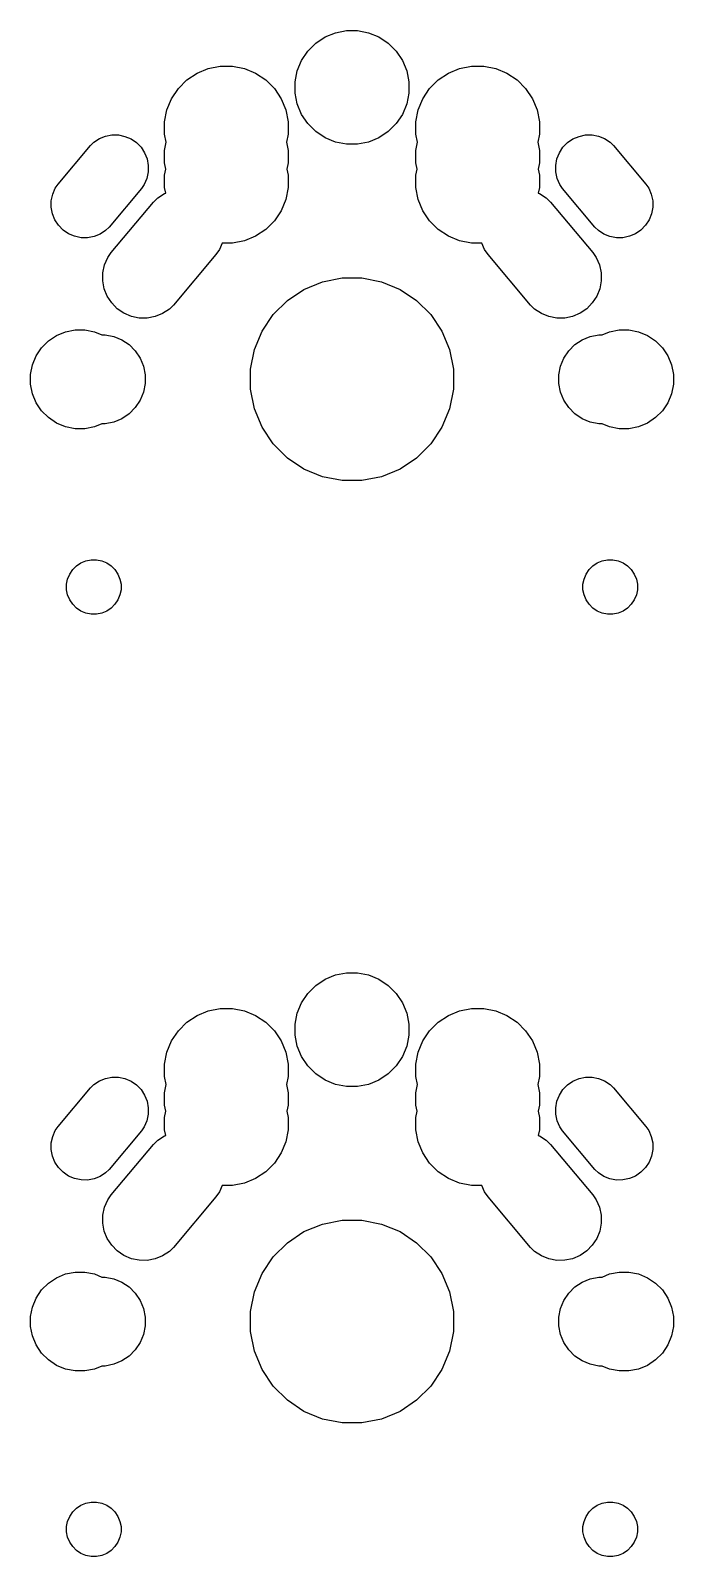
# Model space of a CAD drawing. Extents: x 38 to 192, y -155 to -33.
# Drawn here: x 117.7 to 130.7, y -89.8 to -58.95 of the extents above; entities that cross this region are included whole.
import ezdxf

# ---------------------------------------------------------------- set-up
doc = ezdxf.new("R2010")
doc.units = 0
doc.layers.add('BLACK', color=7, linetype='CONTINUOUS')

msp = doc.modelspace()

# ---------------------------------------------------------------- linework, layer by layer
at = {"layer": 'BLACK', "linetype": 'CONTINUOUS'}
for p, q in [((123.307, -59.3669), (123.467, -59.2067)), ((123.467, -59.2067), (123.655, -59.0809)), ((123.655, -59.0809), (123.865, -58.9942)), ((123.865, -58.9942), (124.087, -58.95)), ((124.087, -58.95), (124.313, -58.95)), ((124.313, -58.95), (124.535, -58.9942)), ((124.535, -58.9942), (124.745, -59.0809)), ((124.745, -59.0809), (124.933, -59.2067)), ((124.933, -59.2067), (125.093, -59.3669)), ((123.181, -59.5553), (123.307, -59.3669)), ((125.093, -59.3669), (125.219, -59.5553)), ((120.863, -59.9491), (121.068, -59.8123)), ((121.068, -59.8123), (121.295, -59.718)), ((121.295, -59.718), (121.537, -59.67)), ((121.537, -59.67), (121.783, -59.67)), ((121.783, -59.67), (122.025, -59.718)), ((122.025, -59.718), (122.252, -59.8123)), ((122.252, -59.8123), (122.457, -59.9491)), ((123.05, -59.9867), (123.094, -59.7646)), ((123.094, -59.7646), (123.181, -59.5553)), ((125.219, -59.5553), (125.306, -59.7646)), ((125.306, -59.7646), (125.35, -59.9867)), ((125.943, -59.9491), (126.148, -59.8123)), ((126.148, -59.8123), (126.375, -59.718)), ((126.375, -59.718), (126.617, -59.67)), ((126.617, -59.67), (126.863, -59.67)), ((126.863, -59.67), (127.105, -59.718)), ((127.105, -59.718), (127.332, -59.8123)), ((127.332, -59.8123), (127.537, -59.9491)), ((120.552, -60.3279), (120.689, -60.1232)), ((120.689, -60.1232), (120.863, -59.9491)), ((122.457, -59.9491), (122.631, -60.1232)), ((122.631, -60.1232), (122.768, -60.3279)), ((123.05, -60.2133), (123.05, -59.9867)), ((125.35, -59.9867), (125.35, -60.2133)), ((125.632, -60.3279), (125.769, -60.1232)), ((125.769, -60.1232), (125.943, -59.9491)), ((127.537, -59.9491), (127.711, -60.1232)), ((127.711, -60.1232), (127.848, -60.3279)), ((120.458, -60.5554), (120.552, -60.3279)), ((122.768, -60.3279), (122.862, -60.5554)), ((123.094, -60.4354), (123.05, -60.2133)), ((123.181, -60.6447), (123.094, -60.4354)), ((125.306, -60.4354), (125.219, -60.6447)), ((125.35, -60.2133), (125.306, -60.4354)), ((125.538, -60.5554), (125.632, -60.3279)), ((127.848, -60.3279), (127.942, -60.5554)), ((120.41, -60.7969), (120.458, -60.5554)), ((122.862, -60.5554), (122.91, -60.7969)), ((123.307, -60.8331), (123.181, -60.6447)), ((125.219, -60.6447), (125.093, -60.8331)), ((125.49, -60.7969), (125.538, -60.5554)), ((127.942, -60.5554), (127.99, -60.7969)), ((119.216, -61.085), (119.346, -61.0604)), ((119.346, -61.0604), (119.479, -61.0619)), ((119.479, -61.0619), (119.609, -61.0893)), ((120.41, -61.0431), (120.41, -60.7969)), ((120.443, -61.21), (120.41, -61.0431)), ((122.91, -61.0431), (122.877, -61.21)), ((122.91, -60.7969), (122.91, -61.0431)), ((123.467, -60.9933), (123.307, -60.8331)), ((123.655, -61.1191), (123.467, -60.9933)), ((124.933, -60.9933), (124.745, -61.1191)), ((125.093, -60.8331), (124.933, -60.9933)), ((125.49, -61.0431), (125.49, -60.7969)), ((125.523, -61.21), (125.49, -61.0431)), ((127.99, -61.0431), (127.957, -61.21)), ((127.99, -60.7969), (127.99, -61.0431)), ((128.791, -61.0893), (128.921, -61.0619)), ((128.921, -61.0619), (129.054, -61.0604)), ((129.054, -61.0604), (129.184, -61.085)), ((118.256, -62.0554), (118.91, -61.2768)), ((118.91, -61.2768), (118.981, -61.2072)), ((118.981, -61.2072), (119.092, -61.1345)), ((119.092, -61.1345), (119.216, -61.085)), ((119.609, -61.0893), (119.732, -61.1415)), ((119.732, -61.1415), (119.841, -61.2165)), ((119.841, -61.2165), (119.934, -61.3116)), ((119.934, -61.3116), (120.007, -61.4229)), ((120.41, -61.3769), (120.443, -61.21)), ((120.41, -61.6231), (120.41, -61.3769)), ((122.877, -61.21), (122.91, -61.3769)), ((122.91, -61.3769), (122.91, -61.6231)), ((123.865, -61.2058), (123.655, -61.1191)), ((124.087, -61.25), (123.865, -61.2058)), ((124.313, -61.25), (124.087, -61.25)), ((124.535, -61.2058), (124.313, -61.25)), ((124.745, -61.1191), (124.535, -61.2058)), ((125.49, -61.3769), (125.523, -61.21)), ((125.49, -61.6231), (125.49, -61.3769)), ((127.957, -61.21), (127.99, -61.3769)), ((127.99, -61.3769), (127.99, -61.6231)), ((128.393, -61.4229), (128.466, -61.3116)), ((128.466, -61.3116), (128.559, -61.2165)), ((128.559, -61.2165), (128.668, -61.1415)), ((128.668, -61.1415), (128.791, -61.0893)), ((129.184, -61.085), (129.308, -61.1345)), ((129.308, -61.1345), (129.419, -61.2072)), ((129.419, -61.2072), (129.49, -61.2768)), ((129.49, -61.2768), (130.144, -62.0554)), ((120.007, -61.4229), (120.056, -61.5463)), ((120.056, -61.5463), (120.081, -61.677)), ((120.081, -61.677), (120.08, -61.81)), ((120.435, -61.75), (120.41, -61.6231)), ((122.91, -61.6231), (122.885, -61.75)), ((125.515, -61.75), (125.49, -61.6231)), ((127.99, -61.6231), (127.965, -61.75)), ((128.319, -61.677), (128.344, -61.5463)), ((128.32, -61.81), (128.319, -61.677)), ((128.344, -61.5463), (128.393, -61.4229)), ((120.052, -61.9401), (120, -62.0624)), ((120.08, -61.81), (120.052, -61.9401)), ((120.41, -61.8769), (120.435, -61.75)), ((120.41, -62.1231), (120.41, -61.8769)), ((122.885, -61.75), (122.91, -61.8769)), ((122.91, -61.8769), (122.91, -62.1231)), ((125.49, -61.8769), (125.515, -61.75)), ((125.49, -62.1231), (125.49, -61.8769)), ((127.965, -61.75), (127.99, -61.8769)), ((127.99, -61.8769), (127.99, -62.1231)), ((128.348, -61.9401), (128.32, -61.81)), ((128.4, -62.0624), (128.348, -61.9401)), ((118.12, -62.39), (118.148, -62.2599)), ((118.148, -62.2599), (118.2, -62.1376)), ((118.2, -62.1376), (118.256, -62.0554)), ((119.944, -62.1446), (119.29, -62.9232)), ((120, -62.0624), (119.944, -62.1446)), ((120.273, -62.3347), (120.409, -62.2459)), ((120.409, -62.2459), (120.433, -62.2364)), ((120.433, -62.2364), (120.41, -62.1231)), ((122.91, -62.1231), (122.862, -62.3646)), ((125.538, -62.3646), (125.49, -62.1231)), ((127.99, -62.1231), (127.967, -62.2364)), ((127.967, -62.2364), (127.991, -62.2459)), ((127.991, -62.2459), (128.127, -62.3347)), ((128.456, -62.1446), (128.4, -62.0624)), ((129.11, -62.9232), (128.456, -62.1446)), ((130.144, -62.0554), (130.2, -62.1376)), ((130.2, -62.1376), (130.252, -62.2599)), ((130.252, -62.2599), (130.28, -62.39)), ((118.119, -62.523), (118.12, -62.39)), ((118.144, -62.6537), (118.119, -62.523)), ((119.33, -63.4395), (120.186, -62.4199)), ((120.186, -62.4199), (120.273, -62.3347)), ((122.768, -62.5921), (122.631, -62.7968)), ((122.862, -62.3646), (122.768, -62.5921)), ((125.632, -62.5921), (125.538, -62.3646)), ((125.769, -62.7968), (125.632, -62.5921)), ((128.127, -62.3347), (128.214, -62.4199)), ((128.214, -62.4199), (129.07, -63.4395)), ((130.281, -62.523), (130.256, -62.6537)), ((130.28, -62.39), (130.281, -62.523)), ((118.193, -62.7771), (118.144, -62.6537)), ((118.266, -62.8884), (118.193, -62.7771)), ((118.359, -62.9835), (118.266, -62.8884)), ((119.29, -62.9232), (119.219, -62.9928)), ((122.631, -62.7968), (122.457, -62.9709)), ((125.943, -62.9709), (125.769, -62.7968)), ((129.181, -62.9928), (129.11, -62.9232)), ((130.134, -62.8884), (130.041, -62.9835)), ((130.207, -62.7771), (130.134, -62.8884)), ((130.256, -62.6537), (130.207, -62.7771)), ((118.468, -63.0585), (118.359, -62.9835)), ((118.591, -63.1107), (118.468, -63.0585)), ((118.721, -63.1381), (118.591, -63.1107)), ((118.854, -63.1396), (118.721, -63.1381)), ((118.984, -63.115), (118.854, -63.1396)), ((119.108, -63.0655), (118.984, -63.115)), ((119.219, -62.9928), (119.108, -63.0655)), ((122.025, -63.202), (121.783, -63.25)), ((122.252, -63.1077), (122.025, -63.202)), ((122.457, -62.9709), (122.252, -63.1077)), ((126.148, -63.1077), (125.943, -62.9709)), ((126.375, -63.202), (126.148, -63.1077)), ((126.617, -63.25), (126.375, -63.202)), ((129.292, -63.0655), (129.181, -62.9928)), ((129.416, -63.115), (129.292, -63.0655)), ((129.546, -63.1396), (129.416, -63.115)), ((129.679, -63.1381), (129.546, -63.1396)), ((129.809, -63.1107), (129.679, -63.1381)), ((129.932, -63.0585), (129.809, -63.1107)), ((130.041, -62.9835), (129.932, -63.0585)), ((119.198, -63.6895), (119.261, -63.54)), ((119.261, -63.54), (119.33, -63.4395)), ((121.45, -63.4805), (120.594, -64.5001)), ((121.519, -63.38), (121.45, -63.4805)), ((121.574, -63.25), (121.519, -63.38)), ((121.783, -63.25), (121.574, -63.25)), ((126.826, -63.25), (126.617, -63.25)), ((126.881, -63.38), (126.826, -63.25)), ((126.95, -63.4805), (126.881, -63.38)), ((127.806, -64.5001), (126.95, -63.4805)), ((129.07, -63.4395), (129.139, -63.54)), ((129.139, -63.54), (129.202, -63.6895)), ((119.162, -64.011), (119.164, -63.8485)), ((119.164, -63.8485), (119.198, -63.6895)), ((129.202, -63.6895), (129.236, -63.8485)), ((129.236, -63.8485), (129.238, -64.011)), ((119.192, -64.1708), (119.162, -64.011)), ((123.229, -64.1833), (123.602, -64.0288)), ((123.602, -64.0288), (123.998, -63.95)), ((123.998, -63.95), (124.402, -63.95)), ((124.402, -63.95), (124.798, -64.0288)), ((124.798, -64.0288), (125.171, -64.1833)), ((129.238, -64.011), (129.208, -64.1708)), ((119.253, -64.3216), (119.192, -64.1708)), ((119.342, -64.4577), (119.253, -64.3216)), ((119.455, -64.5738), (119.342, -64.4577)), ((122.608, -64.6932), (122.893, -64.4077)), ((122.893, -64.4077), (123.229, -64.1833)), ((125.171, -64.1833), (125.507, -64.4077)), ((125.507, -64.4077), (125.792, -64.6932)), ((129.058, -64.4577), (128.945, -64.5738)), ((129.147, -64.3216), (129.058, -64.4577)), ((129.208, -64.1708), (129.147, -64.3216)), ((119.59, -64.6656), (119.455, -64.5738)), ((119.739, -64.7294), (119.59, -64.6656)), ((119.898, -64.7628), (119.739, -64.7294)), ((120.061, -64.7646), (119.898, -64.7628)), ((120.22, -64.7347), (120.061, -64.7646)), ((120.371, -64.6741), (120.22, -64.7347)), ((120.507, -64.5853), (120.371, -64.6741)), ((120.594, -64.5001), (120.507, -64.5853)), ((122.383, -65.029), (122.608, -64.6932)), ((125.792, -64.6932), (126.017, -65.029)), ((127.893, -64.5853), (127.806, -64.5001)), ((128.029, -64.6741), (127.893, -64.5853)), ((128.18, -64.7347), (128.029, -64.6741)), ((128.339, -64.7646), (128.18, -64.7347)), ((128.502, -64.7628), (128.339, -64.7646)), ((128.661, -64.7294), (128.502, -64.7628)), ((128.81, -64.6656), (128.661, -64.7294)), ((128.945, -64.5738), (128.81, -64.6656)), ((118.226, -65.1138), (118.408, -65.0384)), ((118.408, -65.0384), (118.602, -65)), ((118.602, -65), (118.798, -65)), ((118.798, -65), (118.992, -65.0384)), ((118.992, -65.0384), (119.14, -65.1)), ((122.229, -65.402), (122.383, -65.029)), ((126.017, -65.029), (126.171, -65.402)), ((129.26, -65.1), (129.408, -65.0384)), ((129.408, -65.0384), (129.602, -65)), ((129.602, -65), (129.798, -65)), ((129.798, -65), (129.992, -65.0384)), ((129.992, -65.0384), (130.174, -65.1138)), ((117.814, -65.5263), (117.923, -65.3625)), ((117.923, -65.3625), (118.063, -65.2232)), ((118.063, -65.2232), (118.226, -65.1138)), ((119.14, -65.1), (119.209, -65.1)), ((119.209, -65.1), (119.383, -65.1346)), ((119.383, -65.1346), (119.546, -65.2024)), ((119.546, -65.2024), (119.694, -65.3009)), ((119.694, -65.3009), (119.819, -65.4263)), ((128.581, -65.4263), (128.706, -65.3009)), ((128.706, -65.3009), (128.854, -65.2024)), ((128.854, -65.2024), (129.017, -65.1346)), ((129.017, -65.1346), (129.191, -65.1)), ((129.191, -65.1), (129.26, -65.1)), ((130.174, -65.1138), (130.337, -65.2232)), ((130.337, -65.2232), (130.477, -65.3625)), ((130.477, -65.3625), (130.586, -65.5263)), ((117.7, -65.9015), (117.738, -65.7083)), ((117.738, -65.7083), (117.814, -65.5263)), ((119.819, -65.4263), (119.918, -65.5737)), ((119.918, -65.5737), (119.985, -65.7375)), ((122.15, -65.7981), (122.229, -65.402)), ((126.171, -65.402), (126.25, -65.7981)), ((128.415, -65.7375), (128.482, -65.5737)), ((128.482, -65.5737), (128.581, -65.4263)), ((130.586, -65.5263), (130.662, -65.7083)), ((130.662, -65.7083), (130.7, -65.9015)), ((117.7, -66.0985), (117.7, -65.9015)), ((119.985, -65.7375), (120.02, -65.9114)), ((120.02, -65.9114), (120.02, -66.0886)), ((122.15, -66.2019), (122.15, -65.7981)), ((126.25, -65.7981), (126.25, -66.2019)), ((128.38, -65.9114), (128.415, -65.7375)), ((128.38, -66.0886), (128.38, -65.9114)), ((130.7, -65.9015), (130.7, -66.0985)), ((117.738, -66.2917), (117.7, -66.0985)), ((117.814, -66.4737), (117.738, -66.2917)), ((119.985, -66.2625), (119.918, -66.4263)), ((120.02, -66.0886), (119.985, -66.2625)), ((122.229, -66.598), (122.15, -66.2019)), ((126.25, -66.2019), (126.171, -66.598)), ((128.415, -66.2625), (128.38, -66.0886)), ((128.482, -66.4263), (128.415, -66.2625)), ((130.662, -66.2917), (130.586, -66.4737)), ((130.7, -66.0985), (130.662, -66.2917)), ((117.923, -66.6375), (117.814, -66.4737)), ((119.819, -66.5737), (119.694, -66.6991)), ((119.918, -66.4263), (119.819, -66.5737)), ((122.383, -66.971), (122.229, -66.598)), ((126.171, -66.598), (126.017, -66.971)), ((128.581, -66.5737), (128.482, -66.4263)), ((128.706, -66.6991), (128.581, -66.5737)), ((130.586, -66.4737), (130.477, -66.6375)), ((118.063, -66.7768), (117.923, -66.6375)), ((118.226, -66.8862), (118.063, -66.7768)), ((118.408, -66.9616), (118.226, -66.8862)), ((119.14, -66.9), (118.992, -66.9616)), ((119.209, -66.9), (119.14, -66.9)), ((119.383, -66.8654), (119.209, -66.9)), ((119.546, -66.7976), (119.383, -66.8654)), ((119.694, -66.6991), (119.546, -66.7976)), ((128.854, -66.7976), (128.706, -66.6991)), ((129.017, -66.8654), (128.854, -66.7976)), ((129.191, -66.9), (129.017, -66.8654)), ((129.26, -66.9), (129.191, -66.9)), ((129.408, -66.9616), (129.26, -66.9)), ((130.174, -66.8862), (129.992, -66.9616)), ((130.337, -66.7768), (130.174, -66.8862)), ((130.477, -66.6375), (130.337, -66.7768)), ((118.602, -67), (118.408, -66.9616)), ((118.798, -67), (118.602, -67)), ((118.992, -66.9616), (118.798, -67)), ((122.608, -67.3068), (122.383, -66.971)), ((126.017, -66.971), (125.792, -67.3068)), ((129.602, -67), (129.408, -66.9616)), ((129.798, -67), (129.602, -67)), ((129.992, -66.9616), (129.798, -67)), ((122.893, -67.5923), (122.608, -67.3068)), ((125.792, -67.3068), (125.507, -67.5923)), ((123.229, -67.8167), (122.893, -67.5923)), ((123.602, -67.9712), (123.229, -67.8167)), ((125.171, -67.8167), (124.798, -67.9712)), ((125.507, -67.5923), (125.171, -67.8167)), ((123.998, -68.05), (123.602, -67.9712)), ((124.402, -68.05), (123.998, -68.05)), ((124.798, -67.9712), (124.402, -68.05)), ((118.629, -69.7728), (118.719, -69.7126)), ((118.719, -69.7126), (118.82, -69.6711)), ((118.82, -69.6711), (118.926, -69.65)), ((118.926, -69.65), (119.034, -69.65)), ((119.034, -69.65), (119.14, -69.6711)), ((119.14, -69.6711), (119.241, -69.7126)), ((119.241, -69.7126), (119.331, -69.7728)), ((129.069, -69.7728), (129.159, -69.7126)), ((129.159, -69.7126), (129.26, -69.6711)), ((129.26, -69.6711), (129.366, -69.65)), ((129.366, -69.65), (129.474, -69.65)), ((129.474, -69.65), (129.58, -69.6711)), ((129.58, -69.6711), (129.681, -69.7126)), ((129.681, -69.7126), (129.771, -69.7728)), ((118.451, -70.0396), (118.493, -69.9395)), ((118.493, -69.9395), (118.553, -69.8494)), ((118.553, -69.8494), (118.629, -69.7728)), ((119.331, -69.7728), (119.407, -69.8494)), ((119.407, -69.8494), (119.467, -69.9395)), ((119.467, -69.9395), (119.509, -70.0396)), ((128.891, -70.0396), (128.933, -69.9395)), ((128.933, -69.9395), (128.993, -69.8494)), ((128.993, -69.8494), (129.069, -69.7728)), ((129.771, -69.7728), (129.847, -69.8494)), ((129.847, -69.8494), (129.907, -69.9395)), ((129.907, -69.9395), (129.949, -70.0396)), ((118.43, -70.1458), (118.451, -70.0396)), ((118.43, -70.2542), (118.43, -70.1458)), ((118.451, -70.3604), (118.43, -70.2542)), ((119.509, -70.0396), (119.53, -70.1458)), ((119.53, -70.2542), (119.509, -70.3604)), ((119.53, -70.1458), (119.53, -70.2542)), ((128.87, -70.1458), (128.891, -70.0396)), ((128.87, -70.2542), (128.87, -70.1458)), ((128.891, -70.3604), (128.87, -70.2542)), ((129.949, -70.0396), (129.97, -70.1458)), ((129.97, -70.2542), (129.949, -70.3604)), ((129.97, -70.1458), (129.97, -70.2542)), ((118.493, -70.4605), (118.451, -70.3604)), ((118.553, -70.5506), (118.493, -70.4605)), ((118.629, -70.6272), (118.553, -70.5506)), ((118.719, -70.6874), (118.629, -70.6272)), ((119.331, -70.6272), (119.241, -70.6874)), ((119.407, -70.5506), (119.331, -70.6272)), ((119.467, -70.4605), (119.407, -70.5506)), ((119.509, -70.3604), (119.467, -70.4605)), ((128.933, -70.4605), (128.891, -70.3604)), ((128.993, -70.5506), (128.933, -70.4605)), ((129.069, -70.6272), (128.993, -70.5506)), ((129.159, -70.6874), (129.069, -70.6272)), ((129.771, -70.6272), (129.681, -70.6874)), ((129.847, -70.5506), (129.771, -70.6272)), ((129.907, -70.4605), (129.847, -70.5506)), ((129.949, -70.3604), (129.907, -70.4605)), ((118.82, -70.7289), (118.719, -70.6874)), ((118.926, -70.75), (118.82, -70.7289)), ((119.034, -70.75), (118.926, -70.75)), ((119.14, -70.7289), (119.034, -70.75)), ((119.241, -70.6874), (119.14, -70.7289)), ((129.26, -70.7289), (129.159, -70.6874)), ((129.366, -70.75), (129.26, -70.7289)), ((129.474, -70.75), (129.366, -70.75)), ((129.58, -70.7289), (129.474, -70.75)), ((129.681, -70.6874), (129.58, -70.7289)), ((123.655, -78.1309), (123.865, -78.0442)), ((123.865, -78.0442), (124.087, -78)), ((124.087, -78), (124.313, -78)), ((124.313, -78), (124.535, -78.0442)), ((124.535, -78.0442), (124.745, -78.1309)), ((123.307, -78.4169), (123.467, -78.2567)), ((123.467, -78.2567), (123.655, -78.1309)), ((124.745, -78.1309), (124.933, -78.2567)), ((124.933, -78.2567), (125.093, -78.4169)), ((123.094, -78.8146), (123.181, -78.6053)), ((123.181, -78.6053), (123.307, -78.4169)), ((125.093, -78.4169), (125.219, -78.6053)), ((125.219, -78.6053), (125.306, -78.8146)), ((120.863, -78.9991), (121.068, -78.8623)), ((121.068, -78.8623), (121.295, -78.768)), ((121.295, -78.768), (121.537, -78.72)), ((121.537, -78.72), (121.783, -78.72)), ((121.783, -78.72), (122.025, -78.768)), ((122.025, -78.768), (122.252, -78.8623)), ((122.252, -78.8623), (122.457, -78.9991)), ((123.05, -79.0367), (123.094, -78.8146)), ((125.306, -78.8146), (125.35, -79.0367)), ((125.943, -78.9991), (126.148, -78.8623)), ((126.148, -78.8623), (126.375, -78.768)), ((126.375, -78.768), (126.617, -78.72)), ((126.617, -78.72), (126.863, -78.72)), ((126.863, -78.72), (127.105, -78.768)), ((127.105, -78.768), (127.332, -78.8623)), ((127.332, -78.8623), (127.537, -78.9991)), ((120.552, -79.3779), (120.689, -79.1732)), ((120.689, -79.1732), (120.863, -78.9991)), ((122.457, -78.9991), (122.631, -79.1732)), ((122.631, -79.1732), (122.768, -79.3779)), ((123.05, -79.2633), (123.05, -79.0367)), ((123.094, -79.4854), (123.05, -79.2633)), ((125.35, -79.2633), (125.306, -79.4854)), ((125.35, -79.0367), (125.35, -79.2633)), ((125.632, -79.3779), (125.769, -79.1732)), ((125.769, -79.1732), (125.943, -78.9991)), ((127.537, -78.9991), (127.711, -79.1732)), ((127.711, -79.1732), (127.848, -79.3779)), ((120.458, -79.6054), (120.552, -79.3779)), ((122.768, -79.3779), (122.862, -79.6054)), ((123.181, -79.6947), (123.094, -79.4854)), ((125.306, -79.4854), (125.219, -79.6947)), ((125.538, -79.6054), (125.632, -79.3779)), ((127.848, -79.3779), (127.942, -79.6054)), ((120.41, -79.8469), (120.458, -79.6054)), ((120.41, -80.0931), (120.41, -79.8469)), ((122.862, -79.6054), (122.91, -79.8469)), ((122.91, -79.8469), (122.91, -80.0931)), ((123.307, -79.8831), (123.181, -79.6947)), ((123.467, -80.0433), (123.307, -79.8831)), ((125.093, -79.8831), (124.933, -80.0433)), ((125.219, -79.6947), (125.093, -79.8831)), ((125.49, -79.8469), (125.538, -79.6054)), ((125.49, -80.0931), (125.49, -79.8469)), ((127.942, -79.6054), (127.99, -79.8469)), ((127.99, -79.8469), (127.99, -80.0931)), ((118.981, -80.2572), (119.092, -80.1845)), ((119.092, -80.1845), (119.216, -80.135)), ((119.216, -80.135), (119.346, -80.1104)), ((119.346, -80.1104), (119.479, -80.1119)), ((119.479, -80.1119), (119.609, -80.1393)), ((119.609, -80.1393), (119.732, -80.1915)), ((119.732, -80.1915), (119.841, -80.2665)), ((120.443, -80.26), (120.41, -80.0931)), ((122.91, -80.0931), (122.877, -80.26)), ((123.655, -80.1691), (123.467, -80.0433)), ((123.865, -80.2558), (123.655, -80.1691)), ((124.745, -80.1691), (124.535, -80.2558)), ((124.933, -80.0433), (124.745, -80.1691)), ((125.523, -80.26), (125.49, -80.0931)), ((127.99, -80.0931), (127.957, -80.26)), ((128.559, -80.2665), (128.668, -80.1915)), ((128.668, -80.1915), (128.791, -80.1393)), ((128.791, -80.1393), (128.921, -80.1119)), ((128.921, -80.1119), (129.054, -80.1104)), ((129.054, -80.1104), (129.184, -80.135)), ((129.184, -80.135), (129.308, -80.1845)), ((129.308, -80.1845), (129.419, -80.2572)), ((118.256, -81.1054), (118.91, -80.3268)), ((118.91, -80.3268), (118.981, -80.2572)), ((119.841, -80.2665), (119.934, -80.3616)), ((119.934, -80.3616), (120.007, -80.4729)), ((120.007, -80.4729), (120.056, -80.5963)), ((120.41, -80.4269), (120.443, -80.26)), ((120.41, -80.6731), (120.41, -80.4269)), ((122.877, -80.26), (122.91, -80.4269)), ((122.91, -80.4269), (122.91, -80.6731)), ((124.087, -80.3), (123.865, -80.2558)), ((124.313, -80.3), (124.087, -80.3)), ((124.535, -80.2558), (124.313, -80.3)), ((125.49, -80.4269), (125.523, -80.26)), ((125.49, -80.6731), (125.49, -80.4269)), ((127.957, -80.26), (127.99, -80.4269)), ((127.99, -80.4269), (127.99, -80.6731)), ((128.344, -80.5963), (128.393, -80.4729)), ((128.393, -80.4729), (128.466, -80.3616)), ((128.466, -80.3616), (128.559, -80.2665)), ((129.419, -80.2572), (129.49, -80.3268)), ((129.49, -80.3268), (130.144, -81.1054)), ((120.056, -80.5963), (120.081, -80.727)), ((120.081, -80.727), (120.08, -80.86)), ((120.435, -80.8), (120.41, -80.6731)), ((120.41, -80.9269), (120.435, -80.8)), ((122.91, -80.6731), (122.885, -80.8)), ((122.885, -80.8), (122.91, -80.9269)), ((125.515, -80.8), (125.49, -80.6731)), ((125.49, -80.9269), (125.515, -80.8)), ((127.99, -80.6731), (127.965, -80.8)), ((127.965, -80.8), (127.99, -80.9269)), ((128.319, -80.727), (128.344, -80.5963)), ((128.32, -80.86), (128.319, -80.727)), ((118.2, -81.1876), (118.256, -81.1054)), ((120, -81.1124), (119.944, -81.1946)), ((120.052, -80.9901), (120, -81.1124)), ((120.08, -80.86), (120.052, -80.9901)), ((120.41, -81.1731), (120.41, -80.9269)), ((122.91, -80.9269), (122.91, -81.1731)), ((125.49, -81.1731), (125.49, -80.9269)), ((127.99, -80.9269), (127.99, -81.1731)), ((128.348, -80.9901), (128.32, -80.86)), ((128.4, -81.1124), (128.348, -80.9901)), ((128.456, -81.1946), (128.4, -81.1124)), ((130.144, -81.1054), (130.2, -81.1876)), ((118.119, -81.573), (118.12, -81.44)), ((118.12, -81.44), (118.148, -81.3099)), ((118.148, -81.3099), (118.2, -81.1876)), ((119.944, -81.1946), (119.29, -81.9732)), ((120.186, -81.4699), (120.273, -81.3847)), ((120.273, -81.3847), (120.409, -81.2959)), ((120.409, -81.2959), (120.433, -81.2864)), ((120.433, -81.2864), (120.41, -81.1731)), ((122.862, -81.4146), (122.768, -81.6421)), ((122.91, -81.1731), (122.862, -81.4146)), ((125.538, -81.4146), (125.49, -81.1731)), ((125.632, -81.6421), (125.538, -81.4146)), ((127.99, -81.1731), (127.967, -81.2864)), ((127.967, -81.2864), (127.991, -81.2959)), ((127.991, -81.2959), (128.127, -81.3847)), ((128.127, -81.3847), (128.214, -81.4699)), ((129.11, -81.9732), (128.456, -81.1946)), ((130.2, -81.1876), (130.252, -81.3099)), ((130.252, -81.3099), (130.28, -81.44)), ((130.28, -81.44), (130.281, -81.573)), ((118.144, -81.7037), (118.119, -81.573)), ((118.193, -81.8271), (118.144, -81.7037)), ((119.33, -82.4895), (120.186, -81.4699)), ((122.768, -81.6421), (122.631, -81.8468)), ((125.769, -81.8468), (125.632, -81.6421)), ((128.214, -81.4699), (129.07, -82.4895)), ((130.256, -81.7037), (130.207, -81.8271)), ((130.281, -81.573), (130.256, -81.7037)), ((118.266, -81.9384), (118.193, -81.8271)), ((118.359, -82.0335), (118.266, -81.9384)), ((118.468, -82.1085), (118.359, -82.0335)), ((119.219, -82.0428), (119.108, -82.1155)), ((119.29, -81.9732), (119.219, -82.0428)), ((122.457, -82.0209), (122.252, -82.1577)), ((122.631, -81.8468), (122.457, -82.0209)), ((125.943, -82.0209), (125.769, -81.8468)), ((126.148, -82.1577), (125.943, -82.0209)), ((129.181, -82.0428), (129.11, -81.9732)), ((129.292, -82.1155), (129.181, -82.0428)), ((130.041, -82.0335), (129.932, -82.1085)), ((130.134, -81.9384), (130.041, -82.0335)), ((130.207, -81.8271), (130.134, -81.9384)), ((118.591, -82.1607), (118.468, -82.1085)), ((118.721, -82.1881), (118.591, -82.1607)), ((118.854, -82.1896), (118.721, -82.1881)), ((118.984, -82.165), (118.854, -82.1896)), ((119.108, -82.1155), (118.984, -82.165)), ((121.574, -82.3), (121.519, -82.43)), ((121.783, -82.3), (121.574, -82.3)), ((122.025, -82.252), (121.783, -82.3)), ((122.252, -82.1577), (122.025, -82.252)), ((126.375, -82.252), (126.148, -82.1577)), ((126.617, -82.3), (126.375, -82.252)), ((126.826, -82.3), (126.617, -82.3)), ((126.881, -82.43), (126.826, -82.3)), ((129.416, -82.165), (129.292, -82.1155)), ((129.546, -82.1896), (129.416, -82.165)), ((129.679, -82.1881), (129.546, -82.1896)), ((129.809, -82.1607), (129.679, -82.1881)), ((129.932, -82.1085), (129.809, -82.1607)), ((119.198, -82.7395), (119.261, -82.59)), ((119.261, -82.59), (119.33, -82.4895)), ((121.45, -82.5305), (120.594, -83.5501)), ((121.519, -82.43), (121.45, -82.5305)), ((126.95, -82.5305), (126.881, -82.43)), ((127.806, -83.5501), (126.95, -82.5305)), ((129.07, -82.4895), (129.139, -82.59)), ((129.139, -82.59), (129.202, -82.7395)), ((119.162, -83.061), (119.164, -82.8985)), ((119.164, -82.8985), (119.198, -82.7395)), ((129.202, -82.7395), (129.236, -82.8985)), ((129.236, -82.8985), (129.238, -83.061)), ((119.192, -83.2208), (119.162, -83.061)), ((119.253, -83.3716), (119.192, -83.2208)), ((122.893, -83.4577), (123.229, -83.2333)), ((123.229, -83.2333), (123.602, -83.0788)), ((123.602, -83.0788), (123.998, -83)), ((123.998, -83), (124.402, -83)), ((124.402, -83), (124.798, -83.0788)), ((124.798, -83.0788), (125.171, -83.2333)), ((125.171, -83.2333), (125.507, -83.4577)), ((129.208, -83.2208), (129.147, -83.3716)), ((129.238, -83.061), (129.208, -83.2208)), ((119.342, -83.5077), (119.253, -83.3716)), ((119.455, -83.6238), (119.342, -83.5077)), ((120.594, -83.5501), (120.507, -83.6353)), ((122.608, -83.7432), (122.893, -83.4577)), ((125.507, -83.4577), (125.792, -83.7432)), ((127.893, -83.6353), (127.806, -83.5501)), ((129.058, -83.5077), (128.945, -83.6238)), ((129.147, -83.3716), (129.058, -83.5077)), ((119.59, -83.7156), (119.455, -83.6238)), ((119.739, -83.7794), (119.59, -83.7156)), ((119.898, -83.8128), (119.739, -83.7794)), ((120.061, -83.8146), (119.898, -83.8128)), ((120.22, -83.7846), (120.061, -83.8146)), ((120.371, -83.7241), (120.22, -83.7846)), ((120.507, -83.6353), (120.371, -83.7241)), ((122.383, -84.079), (122.608, -83.7432)), ((125.792, -83.7432), (126.017, -84.079)), ((128.029, -83.7241), (127.893, -83.6353)), ((128.18, -83.7846), (128.029, -83.7241)), ((128.339, -83.8146), (128.18, -83.7846)), ((128.502, -83.8128), (128.339, -83.8146)), ((128.661, -83.7794), (128.502, -83.8128)), ((128.81, -83.7156), (128.661, -83.7794)), ((128.945, -83.6238), (128.81, -83.7156)), ((118.063, -84.2732), (118.226, -84.1638)), ((118.226, -84.1638), (118.408, -84.0884)), ((118.408, -84.0884), (118.602, -84.05)), ((118.602, -84.05), (118.798, -84.05)), ((118.798, -84.05), (118.992, -84.0884)), ((118.992, -84.0884), (119.14, -84.15)), ((119.14, -84.15), (119.209, -84.15)), ((119.209, -84.15), (119.383, -84.1846)), ((119.383, -84.1846), (119.546, -84.2524)), ((122.229, -84.452), (122.383, -84.079)), ((126.017, -84.079), (126.171, -84.452)), ((128.854, -84.2524), (129.017, -84.1846)), ((129.017, -84.1846), (129.191, -84.15)), ((129.191, -84.15), (129.26, -84.15)), ((129.26, -84.15), (129.408, -84.0884)), ((129.408, -84.0884), (129.602, -84.05)), ((129.602, -84.05), (129.798, -84.05)), ((129.798, -84.05), (129.992, -84.0884)), ((129.992, -84.0884), (130.174, -84.1638)), ((130.174, -84.1638), (130.337, -84.2732)), ((117.814, -84.5763), (117.923, -84.4125)), ((117.923, -84.4125), (118.063, -84.2732)), ((119.546, -84.2524), (119.694, -84.3509)), ((119.694, -84.3509), (119.819, -84.4763)), ((119.819, -84.4763), (119.918, -84.6237)), ((122.15, -84.8481), (122.229, -84.452)), ((126.171, -84.452), (126.25, -84.8481)), ((128.482, -84.6237), (128.581, -84.4763)), ((128.581, -84.4763), (128.706, -84.3509)), ((128.706, -84.3509), (128.854, -84.2524)), ((130.337, -84.2732), (130.477, -84.4125)), ((130.477, -84.4125), (130.586, -84.5763)), ((117.7, -84.9515), (117.738, -84.7583)), ((117.738, -84.7583), (117.814, -84.5763)), ((119.918, -84.6237), (119.985, -84.7875)), ((119.985, -84.7875), (120.02, -84.9614)), ((128.38, -84.9614), (128.415, -84.7875)), ((128.415, -84.7875), (128.482, -84.6237)), ((130.586, -84.5763), (130.662, -84.7583)), ((130.662, -84.7583), (130.7, -84.9515)), ((117.7, -85.1485), (117.7, -84.9515)), ((120.02, -85.1386), (119.985, -85.3125)), ((120.02, -84.9614), (120.02, -85.1386)), ((122.15, -85.2519), (122.15, -84.8481)), ((126.25, -84.8481), (126.25, -85.2519)), ((128.38, -85.1386), (128.38, -84.9614)), ((128.415, -85.3125), (128.38, -85.1386)), ((130.7, -84.9515), (130.7, -85.1485)), ((117.738, -85.3417), (117.7, -85.1485)), ((117.814, -85.5237), (117.738, -85.3417)), ((119.985, -85.3125), (119.918, -85.4763)), ((122.229, -85.648), (122.15, -85.2519)), ((126.25, -85.2519), (126.171, -85.648)), ((128.482, -85.4763), (128.415, -85.3125)), ((130.662, -85.3417), (130.586, -85.5237)), ((130.7, -85.1485), (130.662, -85.3417)), ((117.923, -85.6875), (117.814, -85.5237)), ((118.063, -85.8268), (117.923, -85.6875)), ((119.694, -85.7491), (119.546, -85.8476)), ((119.819, -85.6237), (119.694, -85.7491)), ((119.918, -85.4763), (119.819, -85.6237)), ((122.383, -86.021), (122.229, -85.648)), ((126.171, -85.648), (126.017, -86.021)), ((128.581, -85.6237), (128.482, -85.4763)), ((128.706, -85.7491), (128.581, -85.6237)), ((128.854, -85.8476), (128.706, -85.7491)), ((130.477, -85.6875), (130.337, -85.8268)), ((130.586, -85.5237), (130.477, -85.6875)), ((118.226, -85.9362), (118.063, -85.8268)), ((118.408, -86.0116), (118.226, -85.9362)), ((118.602, -86.05), (118.408, -86.0116)), ((118.798, -86.05), (118.602, -86.05)), ((118.992, -86.0116), (118.798, -86.05)), ((119.14, -85.95), (118.992, -86.0116)), ((119.209, -85.95), (119.14, -85.95)), ((119.383, -85.9154), (119.209, -85.95)), ((119.546, -85.8476), (119.383, -85.9154)), ((122.608, -86.3568), (122.383, -86.021)), ((126.017, -86.021), (125.792, -86.3568)), ((129.017, -85.9154), (128.854, -85.8476)), ((129.191, -85.95), (129.017, -85.9154)), ((129.26, -85.95), (129.191, -85.95)), ((129.408, -86.0116), (129.26, -85.95)), ((129.602, -86.05), (129.408, -86.0116)), ((129.798, -86.05), (129.602, -86.05)), ((129.992, -86.0116), (129.798, -86.05)), ((130.174, -85.9362), (129.992, -86.0116)), ((130.337, -85.8268), (130.174, -85.9362)), ((122.893, -86.6423), (122.608, -86.3568)), ((125.792, -86.3568), (125.507, -86.6423)), ((123.229, -86.8667), (122.893, -86.6423)), ((125.507, -86.6423), (125.171, -86.8667)), ((123.602, -87.0212), (123.229, -86.8667)), ((125.171, -86.8667), (124.798, -87.0212)), ((123.998, -87.1), (123.602, -87.0212)), ((124.402, -87.1), (123.998, -87.1)), ((124.798, -87.0212), (124.402, -87.1)), ((118.553, -88.8994), (118.629, -88.8228)), ((118.629, -88.8228), (118.719, -88.7626)), ((118.719, -88.7626), (118.82, -88.7211)), ((118.82, -88.7211), (118.926, -88.7)), ((118.926, -88.7), (119.034, -88.7)), ((119.034, -88.7), (119.14, -88.7211)), ((119.14, -88.7211), (119.241, -88.7626)), ((119.241, -88.7626), (119.331, -88.8228)), ((119.331, -88.8228), (119.407, -88.8994)), ((128.993, -88.8994), (129.069, -88.8228)), ((129.069, -88.8228), (129.159, -88.7626)), ((129.159, -88.7626), (129.26, -88.7211)), ((129.26, -88.7211), (129.366, -88.7)), ((129.366, -88.7), (129.474, -88.7)), ((129.474, -88.7), (129.58, -88.7211)), ((129.58, -88.7211), (129.681, -88.7626)), ((129.681, -88.7626), (129.771, -88.8228)), ((129.771, -88.8228), (129.847, -88.8994)), ((118.43, -89.1958), (118.451, -89.0896)), ((118.451, -89.0896), (118.493, -88.9895)), ((118.493, -88.9895), (118.553, -88.8994)), ((119.407, -88.8994), (119.467, -88.9895)), ((119.467, -88.9895), (119.509, -89.0896)), ((119.509, -89.0896), (119.53, -89.1958)), ((128.87, -89.1958), (128.891, -89.0896)), ((128.891, -89.0896), (128.933, -88.9895)), ((128.933, -88.9895), (128.993, -88.8994)), ((129.847, -88.8994), (129.907, -88.9895)), ((129.907, -88.9895), (129.949, -89.0896)), ((129.949, -89.0896), (129.97, -89.1958)), ((118.43, -89.3042), (118.43, -89.1958)), ((118.451, -89.4104), (118.43, -89.3042)), ((118.493, -89.5105), (118.451, -89.4104)), ((119.509, -89.4104), (119.467, -89.5105)), ((119.53, -89.3042), (119.509, -89.4104)), ((119.53, -89.1958), (119.53, -89.3042)), ((128.87, -89.3042), (128.87, -89.1958)), ((128.891, -89.4104), (128.87, -89.3042)), ((128.933, -89.5105), (128.891, -89.4104)), ((129.949, -89.4104), (129.907, -89.5105)), ((129.97, -89.3042), (129.949, -89.4104)), ((129.97, -89.1958), (129.97, -89.3042)), ((118.553, -89.6006), (118.493, -89.5105)), ((118.629, -89.6772), (118.553, -89.6006)), ((118.719, -89.7374), (118.629, -89.6772)), ((118.82, -89.7789), (118.719, -89.7374)), ((119.241, -89.7374), (119.14, -89.7789)), ((119.331, -89.6772), (119.241, -89.7374)), ((119.407, -89.6006), (119.331, -89.6772)), ((119.467, -89.5105), (119.407, -89.6006)), ((128.993, -89.6006), (128.933, -89.5105)), ((129.069, -89.6772), (128.993, -89.6006)), ((129.159, -89.7374), (129.069, -89.6772)), ((129.26, -89.7789), (129.159, -89.7374)), ((129.681, -89.7374), (129.58, -89.7789)), ((129.771, -89.6772), (129.681, -89.7374)), ((129.847, -89.6006), (129.771, -89.6772)), ((129.907, -89.5105), (129.847, -89.6006)), ((118.926, -89.8), (118.82, -89.7789)), ((119.034, -89.8), (118.926, -89.8)), ((119.14, -89.7789), (119.034, -89.8)), ((129.366, -89.8), (129.26, -89.7789)), ((129.474, -89.8), (129.366, -89.8)), ((129.58, -89.7789), (129.474, -89.8))]:
    msp.add_line(p, q, dxfattribs=at)

doc.saveas('drawing.dxf')
